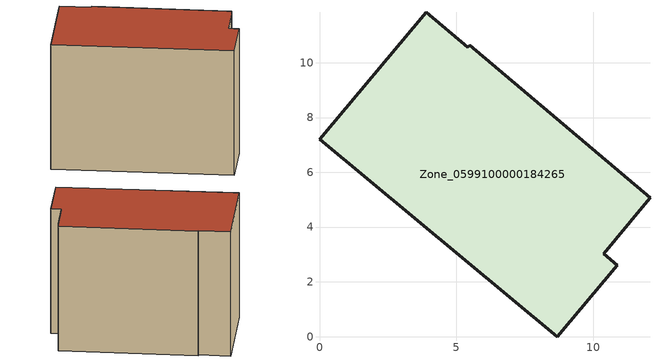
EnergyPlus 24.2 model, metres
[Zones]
Zone_0599100000184265
 floor ground (C_G): 8.68,0 0,7.21 3.89,11.84 5.42,10.56 5.48,10.63 12.07,5.08 11.79,4.72 10.37,3.03 10.87,2.61 z0
 wall outside (C_F): 5.42,10.56 3.89,11.84 0,7.21 8.68,0 10.87,2.61 10.37,3.03 11.79,4.72 12.07,5.08 5.48,10.63 5.42,10.56 z0:8.29
 roof outside (C_R): 12.07,5.08 5.48,10.63 5.42,10.56 3.89,11.84 0,7.21 8.68,0 10.87,2.61 10.37,3.03 11.79,4.72 z8.29
[BUILDING]
Pand.0599100000184265: North Axis=0; Terrain=City; Loads Convergence Tolerance Value=0.04; Temperature Convergence Tolerance Value=0.4; Solar Distribution=FullExterior; Maximum Number of Warmup Days=25; Minimum Number of Warmup Days=1
[Site:Location]
Rotterdam.The.Hague.AP_ZH_NLD Design_Conditions: Latitude=51.96; Longitude=4.45; Time Zone=1; Elevation=-4.5
[SITE:GROUNDTEMPERATURE:BUILDINGSURFACE]
18, 18, 18, 18, 18, 18, 18, 18, 18, 18, 18, 18
[MATERIAL] Thermal Absorptance=0.9; Solar Absorptance=0.7; Visible Absorptance=0.7
Name | Roughness | Thickness | Conductivity | Density | Specific Heat
G.TI.1946-1964 | MediumSmooth | 0.15 | 1 | 540 | 1210
F.TI.1946-1964 | Rough | 0.3 | 0.857143 | 1920 | 840
R.TI.1946-1964 | MediumRough | 0.2 | 0.277778 | 1500 | 1000
[CONSTRUCTION]
C_G: G.TI.1946-1964
C_F: F.TI.1946-1964
C_R: R.TI.1946-1964
[ZONE]
Zone_0599100000184265: Type=1; Multiplier=1; Ceiling Height=Autocalculate; Volume=Autocalculate; Floor Area=autocalculate; Part of Total Floor Area=Yes
[ZONEINFILTRATION:DESIGNFLOWRATE]
Infil_Zone_0599100000184265: Zone or ZoneList or Space or SpaceList=Zone_0599100000184265; Schedule=AlwaysOn; Design Flow Rate Calculation Method=Flow/Area; Flow Rate per Floor Area=0.003; Constant Term Coefficient=1; Temperature Term Coefficient=0; Velocity Term Coefficient=0; Velocity Squared Term Coefficient=0
[HVACTEMPLATE:ZONE:IDEALLOADSAIRSYSTEM]
Zone_0599100000184265: Maximum Heating Supply Air Temperature=50; Minimum Cooling Supply Air Temperature=13; Maximum Heating Supply Air Humidity Ratio=0.0156; Minimum Cooling Supply Air Humidity Ratio=0.0077; Heating Limit=NoLimit; Cooling Limit=NoLimit; Dehumidification Control Type=ConstantSensibleHeatRatio; Cooling Sensible Heat Ratio=0.7; Dehumidification Setpoint=60; Humidification Control Type=None; Humidification Setpoint=30; Outdoor Air Method=None; Outdoor Air Flow Rate per Person=0.00944; Outdoor Air Flow Rate per Zone Floor Area=0; Outdoor Air Flow Rate per Zone=0; Demand Controlled Ventilation Type=None; Outdoor Air Economizer Type=NoEconomizer; Heat Recovery Type=None; Sensible Heat Recovery Effectiveness=0.7; Latent Heat Recovery Effectiveness=0.65
[ZONECONTROL:THERMOSTAT]
ThermostatControl_Zone_0599100000184265: Zone or ZoneList=Zone_0599100000184265; Control Type Schedule=DualSetpointControlType; Control 1=Thermostat_Zone_0599100000184265; Temperature Difference Between Cutout And Setpoint=0
[THERMOSTATSETPOINT:DUALSETPOINT]
Thermostat_Zone_0599100000184265: Heating Setpoint Temperature Schedule=HeatingSetpoint_Zone_0599100000184265; Cooling Setpoint Temperature Schedule=CoolingSetpoint_Zone_0599100000184265
[SCHEDULE:COMPACT]
HeatingSetpoint_Zone_0599100000184265: Through: 12/31, For: AllDays, Until: 24:00, 21
CoolingSetpoint_Zone_0599100000184265: Through: 12/31, For: AllDays, Until: 24:00, 24
DualSetpointControlType: Through: 12/31, For: AllDays, Until: 24:00, 4
AlwaysOn: Through: 12/31, For: AllDays, Until: 24:00, 1
